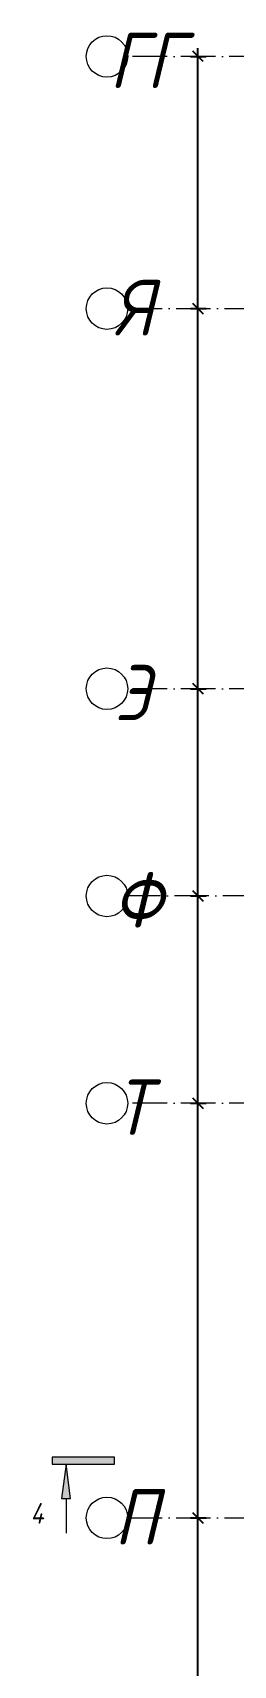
# Model space of a CAD drawing. Header units: millimetres. Extents: x -401725 to 250493, y 305116 to 802890.
# Drawn here: x -356797 to -353889, y 483363 to 506991 of the extents above; entities that cross this region are included whole.
import ezdxf

# ---------------------------------------------------------------- set-up
doc = ezdxf.new("R2010")
doc.units = ezdxf.units.MM
doc.linetypes.add('50_200_ШТРИХ_1Т_ш5_п1_п1_', pattern=[700, 500, -100, 0, -100])
for name, color, linetype, lineweight in [('A-____-____-DIMS', 7, 'Continuous', 9), ('G-____-____-SYMB', 7, 'Continuous', 9), ('S-GRID-____-IDEN', 7, 'Continuous', 9), ('S-GRID-____-OTLN-1', 7, '50_200_ШТРИХ_1Т_ш5_п1_п1_', 9)]:
    doc.layers.add(name, color=color, linetype=linetype, lineweight=lineweight)
doc.styles.add('ISOCPEUR_I', font='isocpeui.ttf', dxfattribs={"width": 0.9, "height": 2.5})
doc.styles.add('ISOCPEUR_I_4', font='isocpeui.ttf', dxfattribs={"width": 0.85, "height": 2})
doc.dimstyles.new('ISO-2_5_0_9К_БОЛЬШОЙ_ОСИ', dxfattribs={"dimscale": 304.8, "dimtxt": 248.995294, "dimasz": 0.492126, "dimexe": 0.393701, "dimexo": 0, "dimgap": 0, "dimtad": 1, "dimdec": 0, "dimzin": 0, "dimdsep": 46, "dimtxsty": 'ISOCPEUR_I', "dimblk1": 'OBLIQUE', "dimblk2": 'OBLIQUE', "dimsah": 1, "dimcen": 0.09, "dimdle": 0.393701, "dimazin": 0, "dimtfac": 1, "dimtdec": 4, "dimtix": 1, "dimtmove": 0, "dimatfit": 3, "dimfxl": 1, "dimtvp": 1, "dimtolj": 1, "dimtzin": 0, "dimarcsym": 2})

# ---------------------------------------------------------------- blocks, each defined once
blk = doc.blocks.new('Ось сетки - Круг_Ø6_00__ISO-2_5_0_9K_-25732049-АР1_Кладочный план подвала в осях 1-64_А-ГГ')
at = {"layer": 'S-GRID-____-IDEN'}
blk.add_circle((0, 0), 3, dxfattribs=at)
blk = doc.blocks.new('Разрез - Заголовок разреза-10218885-АР1_Кладочный план подвала в осях 1-64_А-ГГ')
at = {"layer": 'G-____-____-SYMB'}
for points in [[(0, 0.5), (0, -0.5), (-9, -0.5), (-9, 0.5)], [(-6.34, -5.5), (-7.66, -5.5), (-7, -0.5)]]:
    blk.add_hatch(color=256, dxfattribs=at).paths.add_polyline_path(points, flags=0)
for p, q in [((0, 0.5), (-9, 0.5)), ((-9, 0.5), (-9, -0.5)), ((0, -0.5), (0, 0.5)), ((-9, -0.5), (0, -0.5)), ((-7, -0.5), (-7.66, -5.5)), ((-6.34, -5.5), (-7, -0.5)), ((-7.66, -5.5), (-6.34, -5.5)), ((-7, -5.5), (-7, -10.5))]:
    blk.add_line(p, q, dxfattribs=at)
blk = doc.blocks.new('_Oblique')
at = {"color": 0, "linetype": 'ByBlock', "lineweight": -2}
blk.add_line((-0.5, -0.5), (0.5, 0.5), dxfattribs=at)
blk = doc.blocks.new('*D8113')
at = {"layer": 'A-____-____-DIMS', "color": 0, "lineweight": -2, "transparency": 16777216}
for p, q in [((-354403, 482377), (-354403, 485617)), ((-354509, 485497), (-354283, 485497)), ((-354509, 482497), (-354283, 482497))]:
    blk.add_line(p, q, dxfattribs=at)
at = {"layer": 'Defpoints', "color": 0, "transparency": 16777216}
for p in [(-354509, 485497), (-354403, 485497), (-354509, 482497)]:
    blk.add_point(p, dxfattribs=at)
at = {"layer": 'A-____-____-DIMS', "color": 0, "lineweight": -2, "transparency": 16777216, "xscale": 150, "yscale": 150, "zscale": 150}
for p, rotation in [((-354403, 485497), 90), ((-354403, 482497), 270)]:
    blk.add_blockref('_Oblique', p, dxfattribs=dict(at, rotation=rotation))
at = {"layer": 'A-____-____-DIMS', "color": 0, "transparency": 16777216, "insert": (-354404, 483997), "char_height": 2.5, "width": 758.48, "attachment_point": 5, "rotation": 90, "style": 'ISOCPEUR_I'}
blk.add_mtext('\\A1;3000', dxfattribs=at)
blk = doc.blocks.new('*D8114')
at = {"layer": 'A-____-____-DIMS', "color": 0, "lineweight": -2, "transparency": 16777216}
for p, q in [((-354509, 491497), (-354283, 491497)), ((-354403, 485377), (-354403, 491617)), ((-354509, 485497), (-354283, 485497))]:
    blk.add_line(p, q, dxfattribs=at)
at = {"layer": 'Defpoints', "color": 0, "transparency": 16777216}
for p in [(-354509, 491497), (-354403, 491497), (-354509, 485497)]:
    blk.add_point(p, dxfattribs=at)
at = {"layer": 'A-____-____-DIMS', "color": 0, "lineweight": -2, "transparency": 16777216, "xscale": 150, "yscale": 150, "zscale": 150}
for p, rotation in [((-354403, 491497), 90), ((-354403, 485497), 270)]:
    blk.add_blockref('_Oblique', p, dxfattribs=dict(at, rotation=rotation))
at = {"layer": 'A-____-____-DIMS', "color": 0, "transparency": 16777216, "insert": (-354404, 488497), "char_height": 2.5, "width": 758.48, "attachment_point": 5, "rotation": 90, "style": 'ISOCPEUR_I'}
blk.add_mtext('\\A1;6000', dxfattribs=at)
blk = doc.blocks.new('*D8115')
at = {"layer": 'A-____-____-DIMS', "color": 0, "lineweight": -2, "transparency": 16777216}
for p, q in [((-354403, 491377), (-354403, 494617)), ((-354509, 494497), (-354283, 494497)), ((-354509, 491497), (-354283, 491497))]:
    blk.add_line(p, q, dxfattribs=at)
at = {"layer": 'Defpoints', "color": 0, "transparency": 16777216}
for p in [(-354509, 494497), (-354403, 494497), (-354509, 491497)]:
    blk.add_point(p, dxfattribs=at)
at = {"layer": 'A-____-____-DIMS', "color": 0, "lineweight": -2, "transparency": 16777216, "xscale": 150, "yscale": 150, "zscale": 150}
for p, rotation in [((-354403, 494497), 90), ((-354403, 491497), 270)]:
    blk.add_blockref('_Oblique', p, dxfattribs=dict(at, rotation=rotation))
at = {"layer": 'A-____-____-DIMS', "color": 0, "transparency": 16777216, "insert": (-354404, 492997), "char_height": 2.5, "width": 758.48, "attachment_point": 5, "rotation": 90, "style": 'ISOCPEUR_I'}
blk.add_mtext('\\A1;3000', dxfattribs=at)
blk = doc.blocks.new('*D8116')
at = {"layer": 'A-____-____-DIMS', "color": 0, "lineweight": -2, "transparency": 16777216}
for p, q in [((-354403, 494377), (-354403, 497617)), ((-354509, 497497), (-354283, 497497)), ((-354509, 494497), (-354283, 494497))]:
    blk.add_line(p, q, dxfattribs=at)
at = {"layer": 'Defpoints', "color": 0, "transparency": 16777216}
for p in [(-354509, 497497), (-354403, 497497), (-354509, 494497)]:
    blk.add_point(p, dxfattribs=at)
at = {"layer": 'A-____-____-DIMS', "color": 0, "lineweight": -2, "transparency": 16777216, "xscale": 150, "yscale": 150, "zscale": 150}
for p, rotation in [((-354403, 497497), 90), ((-354403, 494497), 270)]:
    blk.add_blockref('_Oblique', p, dxfattribs=dict(at, rotation=rotation))
at = {"layer": 'A-____-____-DIMS', "color": 0, "transparency": 16777216, "insert": (-354404, 495997), "char_height": 2.5, "width": 758.48, "attachment_point": 5, "rotation": 90, "style": 'ISOCPEUR_I'}
blk.add_mtext('\\A1;3000', dxfattribs=at)
blk = doc.blocks.new('*D8117')
at = {"layer": 'A-____-____-DIMS', "color": 0, "lineweight": -2, "transparency": 16777216}
for p, q in [((-354403, 497377), (-354403, 503117)), ((-354509, 502997), (-354283, 502997)), ((-354509, 497497), (-354283, 497497))]:
    blk.add_line(p, q, dxfattribs=at)
at = {"layer": 'Defpoints', "color": 0, "transparency": 16777216}
for p in [(-354509, 502997), (-354403, 502997), (-354509, 497497)]:
    blk.add_point(p, dxfattribs=at)
at = {"layer": 'A-____-____-DIMS', "color": 0, "lineweight": -2, "transparency": 16777216, "xscale": 150, "yscale": 150, "zscale": 150}
for p, rotation in [((-354403, 502997), 90), ((-354403, 497497), 270)]:
    blk.add_blockref('_Oblique', p, dxfattribs=dict(at, rotation=rotation))
at = {"layer": 'A-____-____-DIMS', "color": 0, "transparency": 16777216, "insert": (-354404, 500247), "char_height": 2.5, "width": 758.48, "attachment_point": 5, "rotation": 90, "style": 'ISOCPEUR_I'}
blk.add_mtext('\\A1;5500', dxfattribs=at)
blk = doc.blocks.new('*D8118')
at = {"layer": 'A-____-____-DIMS', "color": 0, "lineweight": -2, "transparency": 16777216}
for p, q in [((-354509, 506647), (-354283, 506647)), ((-354403, 502877), (-354403, 506767)), ((-354509, 502997), (-354283, 502997))]:
    blk.add_line(p, q, dxfattribs=at)
at = {"layer": 'Defpoints', "color": 0, "transparency": 16777216}
for p in [(-354509, 506647), (-354403, 506647), (-354509, 502997)]:
    blk.add_point(p, dxfattribs=at)
at = {"layer": 'A-____-____-DIMS', "color": 0, "lineweight": -2, "transparency": 16777216, "xscale": 150, "yscale": 150, "zscale": 150}
for p, rotation in [((-354403, 506647), 90), ((-354403, 502997), 270)]:
    blk.add_blockref('_Oblique', p, dxfattribs=dict(at, rotation=rotation))
at = {"layer": 'A-____-____-DIMS', "color": 0, "transparency": 16777216, "insert": (-354404, 504822), "char_height": 2.5, "width": 758.48, "attachment_point": 5, "rotation": 90, "style": 'ISOCPEUR_I'}
blk.add_mtext('\\A1;3650', dxfattribs=at)

msp = doc.modelspace()

# ---------------------------------------------------------------- linework, layer by layer
at = {"layer": 'S-GRID-____-OTLN-1'}
for p, q in [((-324043.6041, 506646.983), (-355420.1134, 506646.983)), ((-355420.1134, 502996.983), (-324043.6041, 502996.983)), ((-324043.6041, 497496.983), (-355420.1134, 497496.983)), ((-344442.8574, 494496.983), (-355420.1134, 494496.983)), ((-324043.6041, 491496.983), (-355420.1134, 491496.983)), ((-355420.1134, 485496.983), (-324043.6041, 485496.983))]:
    msp.add_line(p, q, dxfattribs=at)

# ---------------------------------------------------------------- block references
at = {"layer": 'G-____-____-SYMB', "xscale": 99.99999999999993, "yscale": 99.99999999999993, "zscale": 99.99999999999993}
msp.add_blockref('Разрез - Заголовок разреза-10218885-АР1_Кладочный план подвала в осях 1-64_А-ГГ', (-355612.4138, 486326.983), dxfattribs=at)
at = {"layer": 'S-GRID-____-IDEN', "xscale": 99.99999999999993, "yscale": 99.99999999999993, "zscale": 99.99999999999993}
for p, rotation in [((-355720.1134, 506646.983), 89.9999999999998), ((-355720.1134, 502996.983), 269.9999999999995), ((-355720.1134, 497496.983), 89.99999999999982), ((-355720.1134, 494496.983), 89.9999999999998), ((-355720.1134, 491496.983), 89.9999999999998), ((-355720.1134, 485496.983), 269.9999999999996)]:
    msp.add_blockref('Ось сетки - Круг_Ø6_00__ISO-2_5_0_9K_-25732049-АР1_Кладочный план подвала в осях 1-64_А-ГГ', p, dxfattribs=dict(at, rotation=rotation))

# ---------------------------------------------------------------- texts
at = {"layer": 'G-____-____-SYMB', "insert": (-356829.1804, 485713.1766), "char_height": 300, "width": 296.624375, "attachment_point": 1, "style": 'ISOCPEUR_I_4'}
msp.add_mtext('\\fISOCPEUR|b0|i1|c204|p34|;4', dxfattribs=at)
at = {"layer": 'S-GRID-____-IDEN', "char_height": 800, "attachment_point": 1, "style": 'ISOCPEUR_I'}
for s, insert, width in [('ГГ', (-355685.5188, 506990.3125), 404.0505), ('\\fISOCPEUR|b0|i1|c204|p34|;\\W.9;Я', (-355616.4278, 503410.8691), 223.670812), ('\\fISOCPEUR|b0|i1|c204|p34|;\\W.9;Э', (-355611.2688, 497840.3125), 223.670812), ('\\fISOCPEUR|b0|i1|c204|p34|;\\W.9;Ф', (-355635.1188, 494840.3125), 281.392312), ('\\fISOCPEUR|b0|i1|c204|p34|;\\W.9;Т', (-355611.2688, 491840.3125), 223.670812), ('\\fISOCPEUR|b0|i1|c204|p34|;\\W.9;П', (-355616.4278, 485910.8691), 223.670812)]:
    msp.add_mtext(s, dxfattribs=dict(at, insert=insert, width=width))

# ---------------------------------------------------------------- dimensions: what is measured, and where the dimension line sits
at = {"layer": 'A-____-____-DIMS'}
for base, p1, p2, override, picture, middle in [((-354402.7388, 506646.983), (-354508.8048, 502996.983), (-354508.8048, 506646.983), {"dimtxt": 400, "dimpost": '<>', "dimfxl": 3650}, '*D8118', (-354403.9888, 504821.983)), ((-354402.7388, 502996.983), (-354508.8048, 497496.983), (-354508.8048, 502996.983), {"dimtxt": 400, "dimpost": '<>', "dimfxl": 5500}, '*D8117', (-354403.9888, 500246.983)), ((-354402.7388, 497496.983), (-354508.8048, 494496.983), (-354508.8048, 497496.983), {"dimtxt": 400, "dimpost": '<>', "dimfxl": 3000}, '*D8116', (-354403.9888, 495996.983)), ((-354402.7388, 494496.983), (-354508.8048, 491496.983), (-354508.8048, 494496.983), {"dimtxt": 400, "dimpost": '<>', "dimfxl": 3000}, '*D8115', (-354403.9888, 492996.983)), ((-354402.7388, 491496.983), (-354508.8048, 485496.983), (-354508.8048, 491496.983), {"dimtxt": 400, "dimpost": '<>', "dimfxl": 6000}, '*D8114', (-354403.9888, 488496.983)), ((-354402.7388, 485496.983), (-354508.8048, 482496.983), (-354508.8048, 485496.983), {"dimtxt": 400, "dimpost": '<>', "dimfxl": 3000}, '*D8113', (-354403.9888, 483996.983))]:
    dim = msp.add_linear_dim(base=base, p1=p1, p2=p2, angle=90, dimstyle='ISO-2_5_0_9К_БОЛЬШОЙ_ОСИ', override=override, dxfattribs=at)
    dim.commit()
    dim.dimension.update_dxf_attribs({"geometry": picture, "text_midpoint": middle})

doc.saveas('drawing.dxf')
